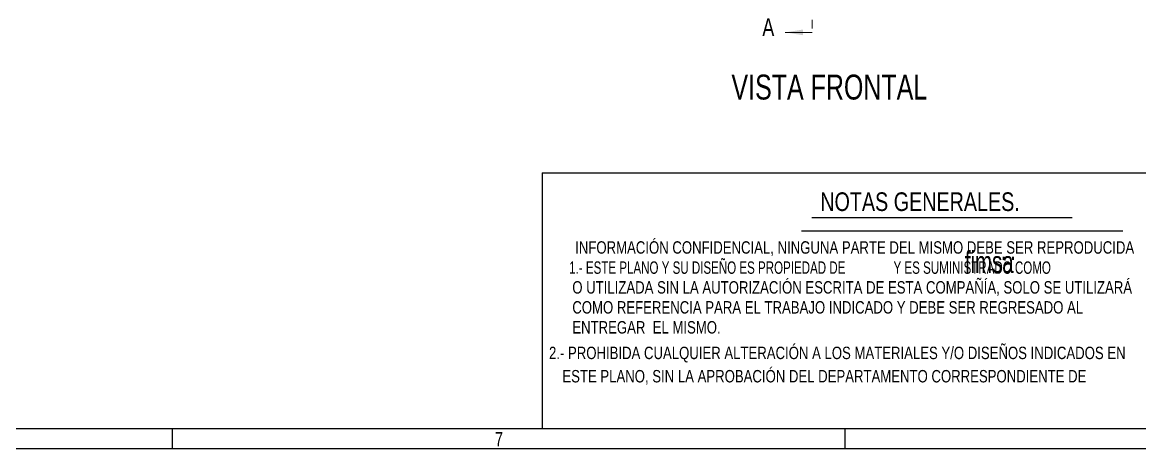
# Model space of a CAD drawing. Header units: millimetres. Extents: x 1293 to 41893, y 1011 to 26911.
# Drawn here: x 5478 to 13783, y 1011 to 4179 of the extents above; entities that cross this region are included whole.
import ezdxf

# ---------------------------------------------------------------- set-up
doc = ezdxf.new("R2010")
doc.units = ezdxf.units.MM
doc.header["$LTSCALE"] = 50
doc.linetypes.add('CENTER', pattern=[10.16, 6.35, -1.27, 1.27, -1.27])
doc.layers.add('CAPA_1', color=7, linetype='Continuous')
doc.layers.add('SLD-0_0', color=7, linetype='Continuous')
doc.styles.add('SLDTEXTSTYLE0', font='TXT', dxfattribs={"width": 0.75})
doc.styles.add('SLDTEXTSTYLE10', font='TXT', dxfattribs={"width": 0.7})
doc.styles.add('SLDTEXTSTYLE11', font='TXT', dxfattribs={"width": 0.695321})
doc.styles.add('SLDTEXTSTYLE9', font='TXT', dxfattribs={"width": 0.791139})

msp = doc.modelspace()

# ---------------------------------------------------------------- linework, layer by layer
at = {"color": 7, "linetype": 'CENTER', "lineweight": 18}
msp.add_line((11349.534742, 9150.3526874), (11349.534742, 4104.1632693), dxfattribs=at)
at = {"color": 7, "linetype": 'Continuous', "lineweight": 18}
msp.add_line((11349.534742, 4104.1632693), (11148.4514087, 4104.1632693), dxfattribs=at)
msp.add_solid([(11148.4514087, 4104.1632693), (11280.7430754, 4082.9966027), (11280.7430754, 4125.329936)], dxfattribs=at)
at = {"layer": 'CAPA_1'}
for p, q in [((9342.5259683, 3060.8173311), (41742.9505051, 3060.8173311)), ((9342.5259683, 3060.8173311), (9342.5259683, 1160.8173311)), ((1442.9505051, 1160.8173311), (41742.9505051, 1160.8173311)), ((6592.9505051, 1010.8173311), (6592.9505051, 1160.8173311)), ((11592.9505051, 1010.8173311), (11592.9505051, 1160.8173311)), ((1292.9505051, 1010.8173311), (41892.9505051, 1010.8173311))]:
    msp.add_line(p, q, dxfattribs=at)
at = {"layer": 'SLD-0_0'}
msp.add_line((11345.7231299, 2729.3016649), (13280.9474159, 2729.3016649), dxfattribs=at)
at = {"layer": 'SLD-0_0', "color": 5}
msp.add_line((11268.5446657, 2629.7469054), (13658.1259522, 2629.7469054), dxfattribs=at)

# ---------------------------------------------------------------- texts
at = {"color": 7, "linetype": 'Continuous', "insert": (10978.4138757, 4209.0834325), "char_height": 132.2916667, "attachment_point": 1, "style": 'SLDTEXTSTYLE0'}
msp.add_mtext('A', dxfattribs=at)
at = {"layer": 'CAPA_1', "attachment_point": 1, "style": 'SLDTEXTSTYLE0'}
for s, insert, char_height in [('VISTA FRONTAL', (10748.7306209, 3790.3059103), 185.208333333), ('7', (8991.2640853, 1134.0171262), 105.8333333)]:
    msp.add_mtext(s, dxfattribs=dict(at, insert=insert, char_height=char_height))
at = {"layer": 'SLD-0_0', "attachment_point": 1}
for s, insert, char_height, style in [('NOTAS GENERALES.', (11408.8943272, 2915.21921), 138.6, 'SLDTEXTSTYLE9'), ('INFORMACIÓN CONFIDENCIAL, NINGUNA PARTE DEL MISMO DEBE SER REPRODUCIDA', (9587.090554, 2551.9536242), 92.4, 'SLDTEXTSTYLE9'), ('1.- ESTE PLANO Y SU DISEÑO ES PROPIEDAD DE               Y ES SUMINISTRADO COMO', (9542.5240839, 2402.2918405), 92.4, 'SLDTEXTSTYLE11'), ('fimsa', (12483.4799096, 2478.814286), 162, 'SLDTEXTSTYLE10'), ('.', (12751.9112193, 2574.4814), 162, 'SLDTEXTSTYLE10'), ('.', (12821.1795795, 2574.4814), 162, 'SLDTEXTSTYLE10'), ('O UTILIZADA SIN LA AUTORIZACIÓN ESCRITA DE ESTA COMPAÑÍA, SOLO SE UTILIZARÁ', (9565.7740839, 2255.4269019), 92.4, 'SLDTEXTSTYLE9'), ('COMO REFERENCIA PARA EL TRABAJO INDICADO Y DEBE SER REGRESADO AL', (9565.7740839, 2106.9944326), 92.4, 'SLDTEXTSTYLE9'), ('ENTREGAR  EL MISMO.', (9565.7740839, 1958.5619633), 92.4, 'SLDTEXTSTYLE9'), ('2.- PROHIBIDA CUALQUIER ALTERACIÓN A LOS MATERIALES Y/O DISEÑOS INDICADOS EN', (9392.5240839, 1768.4937776), 92.4, 'SLDTEXTSTYLE9'), ('ESTE PLANO, SIN LA APROBACIÓN DEL DEPARTAMENTO CORRESPONDIENTE DE', (9492.020637, 1595.2719377), 92.4, 'SLDTEXTSTYLE9')]:
    msp.add_mtext(s, dxfattribs=dict(at, insert=insert, char_height=char_height, style=style))

doc.saveas('drawing.dxf')
